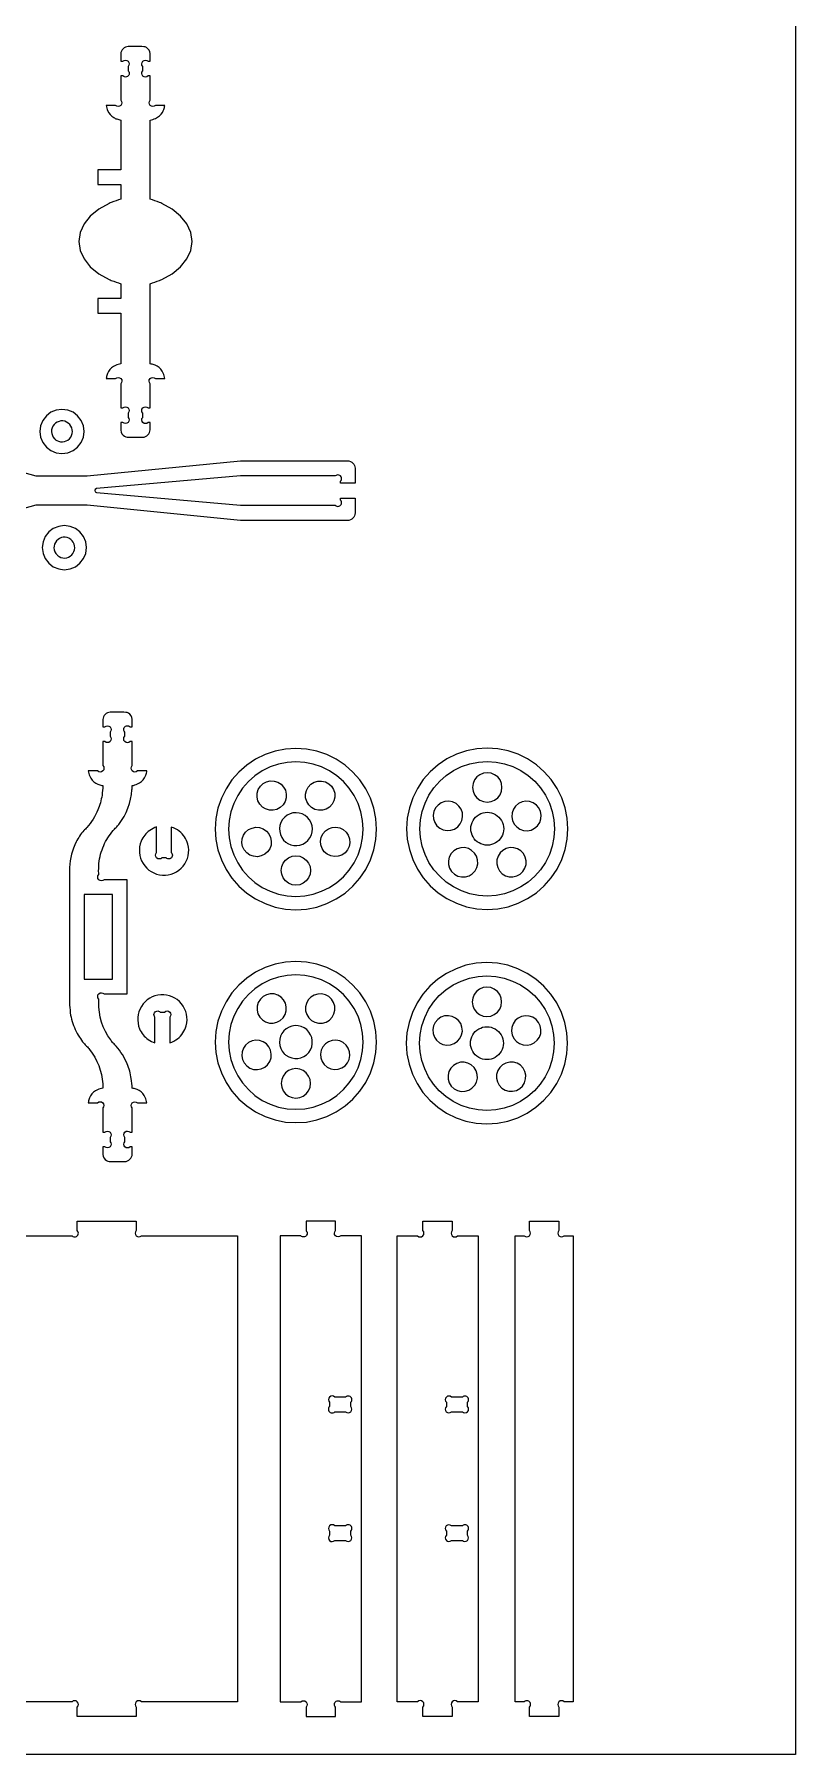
# Model space of a CAD drawing. Extents: x 18.5 to 37.8, y 18 to 44.9.
# Drawn here: x 31.34 to 37.82, y 17.97 to 32.62 of the extents above; entities that cross this region are included whole.
import ezdxf

# ---------------------------------------------------------------- set-up
doc = ezdxf.new("R2010")
doc.units = 0
doc.header["$MEASUREMENT"] = 0
doc.layers.get('0').update_dxf_attribs({"linetype": 'CONTINUOUS'})
doc.layers.add('ENGRAVE', color=1, linetype='CONTINUOUS')
doc.layers.add('LAYER_1', color=18, linetype='CONTINUOUS')

msp = doc.modelspace()

# ---------------------------------------------------------------- linework, layer by layer
msp.add_lwpolyline([(18.477, 17.969), (18.477, 44.853), (37.817, 44.853), (37.817, 17.969)], close=True)
at = {"layer": 'ENGRAVE'}
for points in [[(33.276, 25.353), (33.344, 25.32), (33.414, 25.296), (33.488, 25.282), (33.563, 25.277), (33.638, 25.282), (33.711, 25.296), (33.782, 25.32), (33.849, 25.353), (33.911, 25.395), (33.968, 25.444), (34.017, 25.501), (34.059, 25.563), (34.092, 25.63), (34.116, 25.701), (34.131, 25.775), (34.136, 25.85), (34.131, 25.924), (34.116, 25.998), (34.092, 26.069), (34.059, 26.136), (34.017, 26.198), (33.968, 26.255), (33.911, 26.304), (33.849, 26.346), (33.782, 26.379), (33.711, 26.403), (33.638, 26.417), (33.563, 26.422), (33.488, 26.417), (33.414, 26.403), (33.344, 26.379), (33.276, 26.346), (33.214, 26.304), (33.158, 26.255), (33.108, 26.198), (33.067, 26.136), (33.034, 26.069), (33.009, 25.998), (32.995, 25.924), (32.99, 25.85), (32.995, 25.775), (33.009, 25.701), (33.034, 25.63), (33.067, 25.563), (33.108, 25.501), (33.158, 25.444), (33.214, 25.395)], [(34.843, 25.398), (34.787, 25.448), (34.738, 25.504), (34.696, 25.566), (34.663, 25.634), (34.639, 25.705), (34.624, 25.778), (34.619, 25.853), (34.624, 25.928), (34.639, 26.001), (34.663, 26.072), (34.696, 26.139), (34.738, 26.202), (34.787, 26.258), (34.843, 26.307), (34.906, 26.349), (34.973, 26.382), (35.044, 26.406), (35.117, 26.421), (35.192, 26.426), (35.267, 26.421), (35.34, 26.406), (35.411, 26.382), (35.478, 26.349), (35.541, 26.307), (35.597, 26.258), (35.646, 26.202), (35.688, 26.139), (35.721, 26.072), (35.745, 26.001), (35.76, 25.928), (35.765, 25.853), (35.76, 25.778), (35.745, 25.705), (35.721, 25.634), (35.688, 25.566), (35.646, 25.504), (35.597, 25.448), (35.541, 25.398), (35.478, 25.357), (35.411, 25.324), (35.34, 25.299), (35.267, 25.285), (35.192, 25.28), (35.117, 25.285), (35.044, 25.299), (34.973, 25.324), (34.906, 25.357)], [(33.214, 23.582), (33.276, 23.54), (33.344, 23.507), (33.414, 23.483), (33.488, 23.468), (33.563, 23.464), (33.638, 23.468), (33.711, 23.483), (33.782, 23.507), (33.849, 23.54), (33.911, 23.582), (33.968, 23.631), (34.017, 23.688), (34.059, 23.75), (34.092, 23.817), (34.116, 23.888), (34.131, 23.962), (34.136, 24.036), (34.131, 24.111), (34.116, 24.185), (34.092, 24.256), (34.059, 24.323), (34.017, 24.385), (33.968, 24.441), (33.911, 24.491), (33.849, 24.533), (33.782, 24.566), (33.711, 24.59), (33.638, 24.604), (33.563, 24.609), (33.488, 24.604), (33.414, 24.59), (33.344, 24.566), (33.276, 24.533), (33.214, 24.491), (33.158, 24.441), (33.108, 24.385), (33.067, 24.323), (33.034, 24.256), (33.009, 24.185), (32.995, 24.111), (32.99, 24.036), (32.995, 23.962), (33.009, 23.888), (33.034, 23.817), (33.067, 23.75), (33.108, 23.688), (33.158, 23.631)], [(34.903, 23.53), (34.84, 23.572), (34.784, 23.621), (34.735, 23.678), (34.693, 23.74), (34.66, 23.807), (34.636, 23.878), (34.621, 23.952), (34.616, 24.027), (34.621, 24.101), (34.636, 24.175), (34.66, 24.246), (34.693, 24.313), (34.735, 24.375), (34.784, 24.432), (34.84, 24.481), (34.903, 24.523), (34.97, 24.556), (35.041, 24.58), (35.114, 24.595), (35.189, 24.599), (35.264, 24.595), (35.337, 24.58), (35.408, 24.556), (35.476, 24.523), (35.538, 24.481), (35.594, 24.432), (35.644, 24.375), (35.685, 24.313), (35.718, 24.246), (35.742, 24.175), (35.757, 24.101), (35.762, 24.027), (35.757, 23.952), (35.742, 23.878), (35.718, 23.807), (35.685, 23.74), (35.644, 23.678), (35.594, 23.621), (35.538, 23.572), (35.476, 23.53), (35.408, 23.497), (35.337, 23.473), (35.264, 23.459), (35.189, 23.454), (35.114, 23.459), (35.041, 23.473), (34.97, 23.497)]]:
    msp.add_lwpolyline(points, close=True, dxfattribs=at)
at = {"layer": 'LAYER_1'}
for points in [[(32.322, 29.312), (32.304, 29.312, -1), (32.259, 29.356), (32.259, 29.392, -1), (32.304, 29.437), (32.322, 29.437), (32.322, 29.642, -1), (32.366, 29.687), (32.447, 29.687, 0.065228), (32.433, 29.732, 0.148337), (32.381, 29.791, 0.0567), (32.357, 29.803, 0.042505), (32.322, 29.812), (32.322, 30.493, -0.003944), (32.402, 30.522, 0.023671), (32.422, 30.53), (32.509, 30.579), (32.581, 30.638), (32.635, 30.705), (32.668, 30.778), (32.679, 30.854), (32.668, 30.93), (32.635, 31.003), (32.581, 31.07), (32.509, 31.13), (32.422, 31.178, 0.023671), (32.402, 31.186, -0.003944), (32.322, 31.215), (32.322, 31.888, 0.065228), (32.367, 31.902, 0.148337), (32.426, 31.953, 0.0567), (32.438, 31.978, 0.042505), (32.447, 32.013), (32.366, 32.013, -1), (32.322, 32.057), (32.322, 32.263), (32.304, 32.263, -1), (32.259, 32.307), (32.259, 32.344, -1), (32.304, 32.388), (32.322, 32.388, 0.006529), (32.321, 32.453, 0.260864), (32.29, 32.505, 0.118127), (32.267, 32.512, 0.021662), (32.134, 32.513, 0.190424), (32.091, 32.494, 0.190352), (32.072, 32.45, 0.012268), (32.072, 32.419, -0.004089), (32.072, 32.388), (32.09, 32.388, -1), (32.134, 32.344), (32.134, 32.307, -1), (32.09, 32.263), (32.072, 32.263), (32.072, 32.057, -1), (32.028, 32.013), (31.947, 32.013, 0.065228), (31.96, 31.968, 0.148337), (32.012, 31.909, 0.0567), (32.037, 31.897, 0.042505), (32.072, 31.888), (32.072, 31.465), (31.877, 31.465), (31.877, 31.34), (32.072, 31.34), (32.072, 31.215, -0.00393), (31.991, 31.186, 0.023583), (31.972, 31.178), (31.884, 31.129), (31.812, 31.07), (31.759, 31.003), (31.726, 30.93), (31.715, 30.854), (31.726, 30.778), (31.759, 30.706), (31.812, 30.638), (31.884, 30.579), (31.972, 30.53, 0.023583), (31.991, 30.522, -0.00393), (32.072, 30.493), (32.072, 30.368), (31.877, 30.368), (31.877, 30.243), (32.072, 30.243), (32.072, 29.812, 0.065228), (32.027, 29.798, 0.148337), (31.967, 29.746, 0.0567), (31.956, 29.722, 0.042505), (31.947, 29.687), (32.028, 29.687, -1), (32.072, 29.642), (32.072, 29.437), (32.09, 29.437, -1), (32.134, 29.392), (32.134, 29.356, -1), (32.09, 29.312), (32.072, 29.312, 0.006529), (32.073, 29.246, 0.260864), (32.103, 29.195, 0.118127), (32.127, 29.188, 0.021662), (32.259, 29.187, 0.190424), (32.303, 29.206, 0.190352), (32.322, 29.249, 0.012268), (32.322, 29.28, -0.004089)], [(31.527, 29.159, 0.936602), (31.625, 29.307, 0.936602), (31.508, 29.174, 0.032737), (31.517, 29.166, 0.032737)], [(31.547, 28.17, 0.936602), (31.645, 28.317, 0.936602), (31.529, 28.184, 0.032737), (31.538, 28.176, 0.032737)], [(32.169, 23.144), (32.151, 23.144, -1), (32.106, 23.188), (32.106, 23.225, -1), (32.151, 23.269), (32.169, 23.269), (32.169, 23.475, -1), (32.213, 23.519), (32.294, 23.519, 0.065228), (32.28, 23.564, 0.148337), (32.228, 23.623, 0.0567), (32.204, 23.635, 0.042505), (32.169, 23.644, 0.026399), (32.161, 23.725, 0.064422), (32.126, 23.852, 0.082666), (32.032, 24.001, 0.005773), (32.008, 24.027, -0.027956), (31.986, 24.054, -0.16647), (31.884, 24.376), (31.884, 24.394), (31.884, 24.403, -1), (31.929, 24.447), (32.126, 24.447), (32.126, 25.419), (31.929, 25.419, -1), (31.884, 25.463), (31.884, 25.472, -0.037192), (31.886, 25.558, -0.074367), (31.926, 25.709, -0.077224), (32.007, 25.837, -0.012509), (32.031, 25.864, 0.02617), (32.055, 25.89, 0.149562), (32.167, 26.185, 0.012372), (32.168, 26.203, -0.004124), (32.169, 26.22, 0.065228), (32.214, 26.234, 0.148337), (32.273, 26.286, 0.0567), (32.285, 26.31, 0.042505), (32.294, 26.345), (32.213, 26.345, -1), (32.169, 26.39), (32.169, 26.595), (32.151, 26.595, -1), (32.106, 26.64), (32.106, 26.676, -1), (32.151, 26.72), (32.169, 26.72, 0.006529), (32.168, 26.786, 0.260864), (32.137, 26.837, 0.118127), (32.114, 26.844, 0.021662), (31.981, 26.845, 0.190424), (31.938, 26.826, 0.190352), (31.919, 26.783, 0.012268), (31.919, 26.752, -0.004089), (31.919, 26.72), (31.937, 26.72, -1), (31.981, 26.676), (31.981, 26.64, -1), (31.937, 26.595), (31.919, 26.595), (31.919, 26.39, -1), (31.874, 26.345), (31.794, 26.345, 0.065228), (31.807, 26.3, 0.148337), (31.859, 26.241, 0.0567), (31.884, 26.229, 0.042505), (31.919, 26.22, -0.026399), (31.912, 26.139, -0.064422), (31.876, 26.013, -0.082666), (31.782, 25.863, -0.018345), (31.77, 25.85, 0.022041), (31.757, 25.837, 0.061507), (31.692, 25.74, 0.107635), (31.636, 25.524, 0.01196), (31.636, 25.507, -0.002886), (31.636, 25.49, 0.000825), (31.635, 24.932, 0.000825), (31.636, 24.374, 0.033004), (31.642, 24.285, 0.075197), (31.684, 24.142, 0.033003), (31.719, 24.079, 0.036703), (31.757, 24.027, 0.013791), (31.781, 24.001, -0.026597), (31.805, 23.974, -0.149562), (31.918, 23.68, -0.012372), (31.918, 23.662, 0.004124), (31.919, 23.644, 0.065228), (31.874, 23.63, 0.148337), (31.814, 23.579, 0.0567), (31.803, 23.554, 0.042505), (31.794, 23.519), (31.874, 23.519, -1), (31.919, 23.475), (31.919, 23.269), (31.937, 23.269, -1), (31.981, 23.225), (31.981, 23.188, -1), (31.937, 23.144), (31.919, 23.144, 0.006529), (31.92, 23.079, 0.260864), (31.95, 23.027, 0.118127), (31.974, 23.02, 0.021662), (32.106, 23.019, 0.190424), (32.15, 23.038, 0.190352), (32.169, 23.082, 0.012268), (32.169, 23.113, -0.004089)], [(33.493, 25.728, 0.967799), (33.641, 25.966, 0.967799), (33.478, 25.738, 0.016364), (33.485, 25.733, 0.016364)], [(32.502, 25.867), (32.502, 25.65, -1), (32.458, 25.605), (32.422, 25.605, -1), (32.377, 25.65), (32.377, 25.868, 0.069827), (32.318, 25.838, 0.143963), (32.246, 25.748, 0.513852), (32.426, 25.458, 0.513741), (32.643, 25.722, 0.165644), (32.569, 25.832, 0.081484)], [(32.363, 24.03), (32.363, 24.248, -1), (32.408, 24.292), (32.444, 24.292, -1), (32.488, 24.248), (32.488, 24.03, 0.081484), (32.555, 24.065, 0.165644), (32.629, 24.175, 0.513741), (32.412, 24.439, 0.513852), (32.232, 24.149, 0.143963), (32.304, 24.059, 0.069827)], [(33.478, 23.925, 0.967799), (33.655, 24.142, 0.967799), (33.464, 23.937, 0.016364), (33.47, 23.931, 0.016364)], [(31.701, 18.293), (31.701, 18.374, 1), (31.657, 18.419), (30.838, 18.419), (30.838, 22.386), (31.657, 22.386, 1), (31.701, 22.431), (31.701, 22.512), (32.203, 22.512), (32.203, 22.431, 1), (32.247, 22.386), (33.066, 22.386), (33.066, 18.419), (32.247, 18.419, 1), (32.203, 18.374), (32.203, 18.293)], [(33.9, 18.293), (33.9, 18.374, -1), (33.944, 18.419), (34.12, 18.419), (34.12, 22.386), (33.944, 22.386, -1), (33.9, 22.431), (33.9, 22.512), (33.649, 22.512), (33.649, 22.431, -1), (33.605, 22.386), (33.43, 22.386), (33.43, 18.419), (33.605, 18.419, -1), (33.649, 18.374), (33.649, 18.293)], [(34.644, 18.293), (34.644, 18.374, 1), (34.599, 18.419), (34.424, 18.419), (34.424, 22.386), (34.599, 22.386, 1), (34.644, 22.431), (34.644, 22.512), (34.894, 22.512), (34.894, 22.431, 1), (34.939, 22.386), (35.114, 22.386), (35.114, 18.419), (34.939, 18.419, 1), (34.894, 18.374), (34.894, 18.293)], [(35.551, 18.293), (35.551, 18.374, 1), (35.507, 18.419), (35.43, 18.419), (35.43, 22.386), (35.507, 22.386, 1), (35.551, 22.431), (35.551, 22.512), (35.802, 22.512), (35.802, 22.431, 1), (35.846, 22.386), (35.923, 22.386), (35.923, 18.419), (35.846, 18.419, 1), (35.802, 18.374), (35.802, 18.293)], [(33.986, 21.013), (33.894, 21.013, 1), (33.849, 20.969), (33.849, 20.933, 1), (33.894, 20.888), (33.986, 20.888, 1), (34.03, 20.933), (34.03, 20.969, 1)], [(34.888, 20.888), (34.98, 20.888, 1), (35.024, 20.933), (35.024, 20.969, 1), (34.98, 21.013), (34.888, 21.013, 1), (34.844, 20.969), (34.844, 20.933, 1)], [(33.986, 19.917), (33.894, 19.917, 1), (33.849, 19.872), (33.849, 19.836, 1), (33.894, 19.792), (33.986, 19.792, 1), (34.03, 19.836), (34.03, 19.872, 1)], [(34.98, 19.917), (34.888, 19.917, 1), (34.844, 19.872), (34.844, 19.836, 1), (34.888, 19.792), (34.98, 19.792, 1), (35.024, 19.836), (35.024, 19.872, 1)]]:
    msp.add_lwpolyline(points, format="xyb", close=True, dxfattribs=at)
for points in [[(31.477, 29.073), (31.522, 29.055), (31.571, 29.048), (31.62, 29.055), (31.665, 29.073), (31.704, 29.103), (31.734, 29.142), (31.753, 29.188), (31.759, 29.236), (31.753, 29.285), (31.734, 29.33), (31.704, 29.369), (31.665, 29.399), (31.62, 29.418), (31.571, 29.424), (31.522, 29.418), (31.477, 29.399), (31.438, 29.369), (31.408, 29.33), (31.389, 29.285), (31.383, 29.236), (31.389, 29.188), (31.408, 29.142), (31.438, 29.103)], [(31.497, 28.084), (31.543, 28.065), (31.591, 28.059), (31.64, 28.065), (31.685, 28.084), (31.724, 28.114), (31.754, 28.153), (31.773, 28.198), (31.779, 28.247), (31.773, 28.295), (31.754, 28.341), (31.724, 28.38), (31.685, 28.41), (31.64, 28.428), (31.591, 28.435), (31.543, 28.428), (31.497, 28.41), (31.459, 28.38), (31.429, 28.341), (31.41, 28.295), (31.403, 28.247), (31.41, 28.198), (31.429, 28.153), (31.459, 28.114)], [(33.219, 25.255), (33.3, 25.215), (33.385, 25.186), (33.473, 25.169), (33.563, 25.163), (33.652, 25.169), (33.741, 25.186), (33.826, 25.215), (33.906, 25.255), (33.981, 25.305), (34.048, 25.364), (34.108, 25.431), (34.158, 25.506), (34.197, 25.587), (34.226, 25.672), (34.244, 25.76), (34.25, 25.85), (34.244, 25.939), (34.226, 26.027), (34.197, 26.112), (34.158, 26.193), (34.108, 26.268), (34.048, 26.335), (33.981, 26.394), (33.906, 26.444), (33.826, 26.484), (33.741, 26.513), (33.652, 26.531), (33.563, 26.536), (33.473, 26.531), (33.385, 26.513), (33.3, 26.484), (33.219, 26.444), (33.145, 26.394), (33.077, 26.335), (33.018, 26.268), (32.968, 26.193), (32.928, 26.112), (32.899, 26.027), (32.882, 25.939), (32.876, 25.85), (32.882, 25.76), (32.899, 25.672), (32.928, 25.587), (32.968, 25.506), (33.018, 25.431), (33.077, 25.364), (33.145, 25.305)], [(34.849, 25.258), (34.929, 25.218), (35.014, 25.189), (35.102, 25.172), (35.192, 25.166), (35.282, 25.172), (35.37, 25.189), (35.455, 25.218), (35.535, 25.258), (35.61, 25.308), (35.678, 25.367), (35.737, 25.435), (35.787, 25.509), (35.827, 25.59), (35.855, 25.675), (35.873, 25.763), (35.879, 25.853), (35.873, 25.942), (35.855, 26.031), (35.827, 26.116), (35.787, 26.196), (35.737, 26.271), (35.678, 26.338), (35.61, 26.398), (35.535, 26.448), (35.455, 26.487), (35.37, 26.516), (35.282, 26.534), (35.192, 26.54), (35.102, 26.534), (35.014, 26.516), (34.929, 26.487), (34.849, 26.448), (34.774, 26.398), (34.706, 26.338), (34.647, 26.271), (34.597, 26.196), (34.557, 26.116), (34.529, 26.031), (34.511, 25.942), (34.505, 25.853), (34.511, 25.763), (34.529, 25.675), (34.557, 25.59), (34.597, 25.509), (34.647, 25.435), (34.706, 25.367), (34.774, 25.308)], [(33.255, 26.062), (33.24, 26.091), (33.232, 26.122), (33.233, 26.155), (33.242, 26.186), (33.26, 26.214), (33.283, 26.237), (33.312, 26.252), (33.344, 26.26), (33.377, 26.259), (33.408, 26.249), (33.436, 26.232), (33.458, 26.208), (33.474, 26.18), (33.481, 26.148), (33.481, 26.115), (33.471, 26.084), (33.454, 26.056), (33.43, 26.033), (33.401, 26.018), (33.369, 26.01), (33.337, 26.011), (33.305, 26.021), (33.278, 26.038)], [(33.672, 26.056), (33.655, 26.084), (33.645, 26.115), (33.645, 26.148), (33.652, 26.179), (33.668, 26.208), (33.69, 26.232), (33.718, 26.249), (33.749, 26.259), (33.782, 26.259), (33.814, 26.252), (33.843, 26.236), (33.866, 26.214), (33.884, 26.186), (33.893, 26.155), (33.894, 26.122), (33.886, 26.09), (33.871, 26.061), (33.848, 26.037), (33.82, 26.02), (33.789, 26.011), (33.756, 26.01), (33.724, 26.018), (33.696, 26.033)], [(35.16, 26.084), (35.192, 26.08), (35.224, 26.084), (35.255, 26.096), (35.281, 26.116), (35.301, 26.142), (35.313, 26.172), (35.317, 26.205), (35.313, 26.237), (35.301, 26.268), (35.281, 26.294), (35.255, 26.313), (35.224, 26.326), (35.192, 26.33), (35.16, 26.326), (35.129, 26.313), (35.103, 26.294), (35.083, 26.268), (35.071, 26.237), (35.067, 26.205), (35.071, 26.172), (35.083, 26.142), (35.103, 26.116), (35.129, 26.096)], [(34.818, 25.843), (34.851, 25.837), (34.883, 25.84), (34.914, 25.85), (34.941, 25.869), (34.962, 25.894), (34.976, 25.923), (34.982, 25.955), (34.98, 25.988), (34.969, 26.019), (34.951, 26.046), (34.926, 26.067), (34.896, 26.081), (34.864, 26.087), (34.832, 26.085), (34.801, 26.074), (34.774, 26.055), (34.752, 26.031), (34.738, 26.001), (34.732, 25.969), (34.735, 25.936), (34.746, 25.906), (34.764, 25.879), (34.789, 25.857)], [(35.501, 25.839), (35.533, 25.836), (35.566, 25.842), (35.595, 25.857), (35.62, 25.878), (35.639, 25.905), (35.649, 25.936), (35.652, 25.968), (35.646, 26), (35.632, 26.03), (35.611, 26.055), (35.584, 26.073), (35.553, 26.084), (35.52, 26.087), (35.488, 26.081), (35.459, 26.067), (35.434, 26.045), (35.415, 26.019), (35.404, 25.988), (35.402, 25.955), (35.408, 25.923), (35.422, 25.893), (35.443, 25.868), (35.47, 25.85)], [(35.122, 25.732), (35.107, 25.742), (35.093, 25.754), (35.081, 25.768), (35.071, 25.783), (35.063, 25.799), (35.057, 25.817), (35.053, 25.835), (35.052, 25.853), (35.053, 25.871), (35.057, 25.889), (35.063, 25.906), (35.071, 25.923), (35.081, 25.938), (35.093, 25.952), (35.107, 25.964), (35.122, 25.974), (35.138, 25.982), (35.156, 25.988), (35.174, 25.992), (35.192, 25.993), (35.21, 25.992), (35.228, 25.988), (35.246, 25.982), (35.262, 25.974), (35.277, 25.964), (35.291, 25.952), (35.303, 25.938), (35.313, 25.923), (35.321, 25.906), (35.327, 25.889), (35.331, 25.871), (35.332, 25.853), (35.331, 25.835), (35.327, 25.817), (35.321, 25.799), (35.313, 25.783), (35.303, 25.768), (35.291, 25.754), (35.277, 25.742), (35.262, 25.732), (35.246, 25.723), (35.228, 25.718), (35.21, 25.714), (35.192, 25.713), (35.174, 25.714), (35.156, 25.718), (35.138, 25.723)], [(33.123, 25.672), (33.109, 25.701), (33.103, 25.733), (33.105, 25.766), (33.116, 25.797), (33.135, 25.824), (33.16, 25.845), (33.189, 25.859), (33.221, 25.865), (33.254, 25.863), (33.285, 25.852), (33.312, 25.833), (33.333, 25.809), (33.347, 25.779), (33.353, 25.747), (33.351, 25.714), (33.34, 25.683), (33.321, 25.656), (33.297, 25.635), (33.267, 25.621), (33.235, 25.615), (33.202, 25.618), (33.171, 25.628), (33.144, 25.647)], [(33.804, 25.657), (33.786, 25.684), (33.775, 25.715), (33.772, 25.747), (33.778, 25.779), (33.793, 25.809), (33.814, 25.834), (33.841, 25.852), (33.872, 25.863), (33.904, 25.866), (33.936, 25.86), (33.966, 25.846), (33.991, 25.825), (34.009, 25.798), (34.02, 25.767), (34.023, 25.734), (34.017, 25.702), (34.003, 25.672), (33.981, 25.648), (33.955, 25.629), (33.924, 25.618), (33.891, 25.616), (33.859, 25.622), (33.829, 25.636)], [(34.942, 25.45), (34.973, 25.443), (35.006, 25.444), (35.037, 25.453), (35.065, 25.47), (35.088, 25.494), (35.103, 25.523), (35.111, 25.555), (35.11, 25.587), (35.1, 25.619), (35.083, 25.646), (35.059, 25.669), (35.031, 25.684), (34.999, 25.692), (34.966, 25.691), (34.935, 25.682), (34.907, 25.664), (34.884, 25.641), (34.869, 25.612), (34.861, 25.58), (34.862, 25.547), (34.872, 25.516), (34.889, 25.488), (34.913, 25.466)], [(35.347, 25.453), (35.379, 25.444), (35.411, 25.443), (35.443, 25.451), (35.472, 25.466), (35.496, 25.489), (35.513, 25.516), (35.522, 25.548), (35.523, 25.58), (35.516, 25.612), (35.5, 25.641), (35.478, 25.665), (35.45, 25.682), (35.418, 25.691), (35.386, 25.692), (35.354, 25.685), (35.325, 25.669), (35.301, 25.647), (35.284, 25.619), (35.275, 25.587), (35.274, 25.555), (35.281, 25.523), (35.297, 25.494), (35.319, 25.47)], [(33.474, 25.409), (33.454, 25.435), (33.442, 25.465), (33.437, 25.497), (33.442, 25.53), (33.454, 25.56), (33.474, 25.586), (33.5, 25.606), (33.53, 25.618), (33.563, 25.623), (33.595, 25.618), (33.625, 25.606), (33.651, 25.586), (33.671, 25.56), (33.684, 25.53), (33.688, 25.497), (33.684, 25.465), (33.671, 25.435), (33.651, 25.409), (33.625, 25.389), (33.595, 25.376), (33.563, 25.372), (33.53, 25.376), (33.5, 25.389)], [(31.761, 24.573), (32, 24.573), (32, 25.293), (31.761, 25.293)], [(33.219, 23.442), (33.3, 23.402), (33.385, 23.373), (33.473, 23.355), (33.563, 23.35), (33.652, 23.355), (33.741, 23.373), (33.826, 23.402), (33.906, 23.442), (33.981, 23.492), (34.048, 23.551), (34.108, 23.618), (34.158, 23.693), (34.197, 23.774), (34.226, 23.859), (34.244, 23.947), (34.25, 24.036), (34.244, 24.126), (34.226, 24.214), (34.197, 24.299), (34.158, 24.38), (34.108, 24.455), (34.048, 24.522), (33.981, 24.581), (33.906, 24.631), (33.826, 24.671), (33.741, 24.7), (33.652, 24.717), (33.563, 24.723), (33.473, 24.717), (33.385, 24.7), (33.3, 24.671), (33.219, 24.631), (33.145, 24.581), (33.077, 24.522), (33.018, 24.455), (32.968, 24.38), (32.928, 24.299), (32.899, 24.214), (32.882, 24.126), (32.876, 24.036), (32.882, 23.947), (32.899, 23.859), (32.928, 23.774), (32.968, 23.693), (33.018, 23.618), (33.077, 23.551), (33.145, 23.492)], [(34.926, 23.392), (35.011, 23.363), (35.099, 23.346), (35.189, 23.34), (35.279, 23.346), (35.367, 23.363), (35.452, 23.392), (35.533, 23.432), (35.607, 23.482), (35.675, 23.541), (35.734, 23.608), (35.784, 23.683), (35.824, 23.764), (35.853, 23.849), (35.87, 23.937), (35.876, 24.027), (35.87, 24.116), (35.853, 24.204), (35.824, 24.289), (35.784, 24.37), (35.734, 24.445), (35.675, 24.512), (35.607, 24.571), (35.533, 24.621), (35.452, 24.661), (35.367, 24.69), (35.279, 24.708), (35.189, 24.713), (35.099, 24.708), (35.011, 24.69), (34.926, 24.661), (34.846, 24.621), (34.771, 24.571), (34.703, 24.512), (34.644, 24.445), (34.594, 24.37), (34.555, 24.289), (34.526, 24.204), (34.508, 24.116), (34.502, 24.027), (34.508, 23.937), (34.526, 23.849), (34.555, 23.764), (34.594, 23.683), (34.644, 23.608), (34.703, 23.541), (34.771, 23.482), (34.846, 23.432)], [(35.157, 24.258), (35.189, 24.253), (35.222, 24.258), (35.252, 24.27), (35.278, 24.29), (35.298, 24.316), (35.31, 24.346), (35.314, 24.379), (35.31, 24.411), (35.298, 24.441), (35.278, 24.467), (35.252, 24.487), (35.222, 24.5), (35.189, 24.504), (35.157, 24.5), (35.126, 24.487), (35.1, 24.467), (35.081, 24.441), (35.068, 24.411), (35.064, 24.379), (35.068, 24.346), (35.081, 24.316), (35.1, 24.29), (35.126, 24.27)], [(33.305, 24.208), (33.337, 24.198), (33.369, 24.197), (33.401, 24.205), (33.43, 24.22), (33.454, 24.243), (33.471, 24.271), (33.481, 24.302), (33.481, 24.335), (33.474, 24.367), (33.458, 24.395), (33.436, 24.419), (33.408, 24.436), (33.377, 24.446), (33.344, 24.447), (33.312, 24.439), (33.283, 24.424), (33.26, 24.401), (33.242, 24.373), (33.233, 24.342), (33.232, 24.309), (33.24, 24.277), (33.255, 24.249), (33.278, 24.225)], [(33.724, 24.205), (33.756, 24.197), (33.789, 24.198), (33.82, 24.207), (33.848, 24.224), (33.871, 24.248), (33.886, 24.277), (33.894, 24.309), (33.893, 24.341), (33.884, 24.373), (33.866, 24.401), (33.843, 24.423), (33.814, 24.439), (33.782, 24.446), (33.749, 24.445), (33.718, 24.436), (33.69, 24.419), (33.668, 24.395), (33.652, 24.366), (33.645, 24.335), (33.645, 24.302), (33.655, 24.27), (33.672, 24.243), (33.696, 24.22)], [(34.815, 24.017), (34.848, 24.011), (34.88, 24.013), (34.911, 24.024), (34.938, 24.043), (34.959, 24.068), (34.974, 24.097), (34.98, 24.129), (34.977, 24.162), (34.966, 24.193), (34.948, 24.22), (34.923, 24.241), (34.893, 24.255), (34.861, 24.261), (34.829, 24.259), (34.798, 24.248), (34.771, 24.229), (34.749, 24.204), (34.735, 24.175), (34.729, 24.143), (34.732, 24.11), (34.743, 24.079), (34.761, 24.052), (34.786, 24.031)], [(35.498, 24.013), (35.531, 24.01), (35.563, 24.016), (35.592, 24.03), (35.617, 24.052), (35.636, 24.078), (35.647, 24.109), (35.649, 24.142), (35.643, 24.174), (35.629, 24.204), (35.608, 24.229), (35.581, 24.247), (35.55, 24.258), (35.517, 24.261), (35.485, 24.255), (35.456, 24.24), (35.431, 24.219), (35.412, 24.192), (35.401, 24.161), (35.399, 24.129), (35.405, 24.097), (35.419, 24.067), (35.44, 24.042), (35.467, 24.024)], [(33.171, 23.815), (33.202, 23.804), (33.235, 23.802), (33.267, 23.808), (33.297, 23.822), (33.321, 23.843), (33.34, 23.87), (33.351, 23.901), (33.353, 23.934), (33.347, 23.966), (33.333, 23.995), (33.312, 24.02), (33.285, 24.039), (33.254, 24.05), (33.221, 24.052), (33.189, 24.046), (33.16, 24.032), (33.135, 24.011), (33.116, 23.984), (33.105, 23.953), (33.103, 23.92), (33.109, 23.888), (33.123, 23.859), (33.144, 23.834)], [(33.859, 23.808), (33.891, 23.802), (33.924, 23.805), (33.955, 23.816), (33.981, 23.834), (34.003, 23.859), (34.017, 23.889), (34.023, 23.921), (34.02, 23.954), (34.009, 23.985), (33.991, 24.011), (33.966, 24.033), (33.936, 24.047), (33.904, 24.053), (33.872, 24.05), (33.841, 24.039), (33.814, 24.021), (33.793, 23.996), (33.778, 23.966), (33.772, 23.934), (33.775, 23.902), (33.786, 23.871), (33.804, 23.844), (33.829, 23.823)], [(35.119, 23.905), (35.104, 23.915), (35.09, 23.928), (35.078, 23.941), (35.068, 23.957), (35.06, 23.973), (35.054, 23.99), (35.05, 24.008), (35.049, 24.027), (35.05, 24.045), (35.054, 24.063), (35.06, 24.08), (35.068, 24.097), (35.078, 24.112), (35.09, 24.126), (35.104, 24.138), (35.119, 24.148), (35.136, 24.156), (35.153, 24.162), (35.171, 24.165), (35.189, 24.167), (35.207, 24.165), (35.225, 24.162), (35.243, 24.156), (35.259, 24.148), (35.274, 24.138), (35.288, 24.126), (35.3, 24.112), (35.31, 24.097), (35.318, 24.08), (35.324, 24.063), (35.328, 24.045), (35.329, 24.027), (35.328, 24.008), (35.324, 23.99), (35.318, 23.973), (35.31, 23.957), (35.3, 23.941), (35.288, 23.928), (35.274, 23.915), (35.259, 23.905), (35.243, 23.897), (35.225, 23.891), (35.207, 23.888), (35.189, 23.887), (35.171, 23.888), (35.153, 23.891), (35.136, 23.897)], [(33.53, 23.563), (33.563, 23.559), (33.595, 23.563), (33.625, 23.576), (33.651, 23.596), (33.671, 23.622), (33.684, 23.652), (33.688, 23.684), (33.684, 23.717), (33.671, 23.747), (33.651, 23.773), (33.625, 23.793), (33.595, 23.805), (33.563, 23.81), (33.53, 23.805), (33.5, 23.793), (33.474, 23.773), (33.454, 23.747), (33.442, 23.717), (33.437, 23.684), (33.442, 23.652), (33.454, 23.622), (33.474, 23.596), (33.5, 23.576)], [(34.939, 23.624), (34.97, 23.616), (35.003, 23.617), (35.035, 23.627), (35.062, 23.644), (35.085, 23.668), (35.1, 23.696), (35.108, 23.728), (35.107, 23.761), (35.097, 23.792), (35.08, 23.82), (35.056, 23.843), (35.028, 23.858), (34.996, 23.866), (34.963, 23.865), (34.932, 23.855), (34.904, 23.838), (34.881, 23.814), (34.866, 23.785), (34.858, 23.754), (34.859, 23.721), (34.869, 23.69), (34.886, 23.662), (34.91, 23.639)], [(35.344, 23.627), (35.376, 23.618), (35.408, 23.617), (35.44, 23.624), (35.469, 23.64), (35.493, 23.662), (35.51, 23.69), (35.519, 23.722), (35.52, 23.754), (35.513, 23.786), (35.497, 23.815), (35.475, 23.839), (35.447, 23.856), (35.415, 23.865), (35.383, 23.866), (35.351, 23.858), (35.322, 23.843), (35.298, 23.82), (35.281, 23.793), (35.272, 23.761), (35.271, 23.728), (35.278, 23.697), (35.294, 23.668), (35.317, 23.644)]]:
    msp.add_lwpolyline(points, close=True, dxfattribs=at)
msp.add_lwpolyline([(30.071, 29.209), (31.347, 28.857), (31.786, 28.857), (33.091, 28.987), (34.002, 28.987, -0.190421), (34.048, 28.967, -0.190421), (34.067, 28.922, -0.012272), (34.068, 28.858, 0.004091), (34.067, 28.795), (33.942, 28.795), (33.942, 28.813, 1), (33.898, 28.857), (33.091, 28.857), (31.864, 28.749, 0.347548), (31.85, 28.732, 0.347548), (31.864, 28.715), (33.091, 28.607), (33.898, 28.607, 1), (33.942, 28.651), (33.942, 28.669), (34.067, 28.669, 0.004091), (34.068, 28.606, -0.012272), (34.067, 28.542, -0.190421), (34.048, 28.497, -0.190421), (34.002, 28.477), (33.091, 28.477), (31.786, 28.607), (31.347, 28.607), (30.07, 28.255, 1)], format="xyb", dxfattribs=at)

doc.saveas('drawing.dxf')
